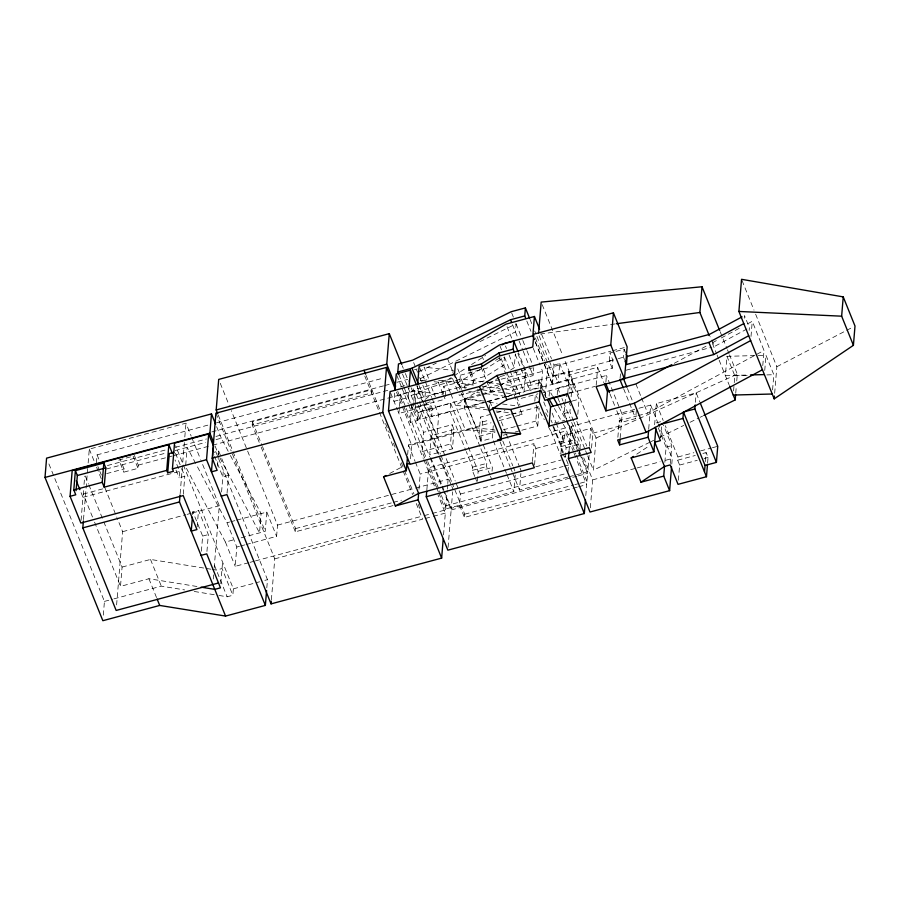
<?xml version="1.0" encoding="UTF-8"?>
<svg xmlns="http://www.w3.org/2000/svg" width="900" height="900" viewBox="0 0 900 900"><rect width="100%" height="100%" fill="white"/><g stroke="black" fill="none" stroke-linecap="round" stroke-linejoin="round"><path stroke-width="0.67" stroke-dasharray="4.5 3.38" d="M81.079 520.324L82.969 497.306L80.404 490.95M92.486 517.005L83.239 494.089L83.576 489.96M84.026 484.447L84.712 476.179M83.498 519.615L87.244 474.109M87.356 472.714L87.694 468.551M88.155 463.005L89.291 449.111L185.951 423.18L191.171 436.084M96.424 462.892L97.087 454.86L209.678 424.654M103.309 615.184L104.434 601.403L48.161 462.06M134.359 455.411L138.285 465.12L138.015 468.338L123.806 472.151L124.065 468.934L120.15 459.225M116.606 604.935L122.636 531.675L117.427 518.771M196.942 586.485L148.928 578.734L120.499 586.361L122.085 567.067L103.972 522.225M181.699 468.619L184.792 476.28L179.1 477.81L179.629 471.375L175.016 459.934M180.157 493.661L184.365 442.53M184.815 437.006L185.951 423.18M183.319 494.19L184.792 476.28M192.611 514.553L192.836 511.796L198.518 510.277L208.328 534.555L206.854 552.465M197.156 526.815L198.518 510.277M201.398 551.239L202.635 536.085L192.836 511.796M217.463 466.189L218.261 456.548M218.374 455.164L218.711 451.035L213.03 452.565L214.054 455.119M213.278 579.004L213.615 574.864M214.178 567.979L219.296 505.744L201.06 460.586M221.58 491.996L223.357 470.407M227.047 493.234L228.521 475.312L218.711 451.035M220.804 583.706L222.581 562.118M218.925 595.451L227.149 596.79L232.841 595.26L233.37 588.825L175.579 445.725M248.715 562.702L235.215 566.325L236.801 547.031L227.002 522.754L196.312 464.647M252.203 424.969L252.461 421.751L371.869 389.723L371.599 392.94L252.203 424.969L260.618 445.815M241.155 537.817L265.219 531.36L266.805 512.077L236.183 520.29M266.816 587.801L267.48 579.679L215.1 449.966M271.395 599.783L274.759 558.855L231.683 452.194M246.094 544.545L276.604 536.355L277.526 525.105L231.3 410.636M393.041 505.598L295.346 531.81L295.605 528.592L262.463 446.512M394.673 393.12L393.998 401.321L408.218 397.507L408.994 387.945M399.353 407.947L398.902 413.46L413.111 409.646L413.685 402.761M399.465 406.575L400.489 394.166L414.697 390.353L440.404 453.994M407.655 454.624L408.454 444.971L491.029 422.82M414.146 402.817L418.072 412.526L417.409 420.559L410.299 422.471L411.772 404.561M413.798 401.377L414.697 390.353M410.512 458.809L411.649 445.027L397.924 411.03M419.996 419.389L420.66 411.356L450.686 403.29L450.022 411.334L419.996 419.389L415.091 407.25L415.755 399.206L445.781 391.151L443.824 386.303L458.032 382.489L437.254 380.205M432.022 398.228L438.728 414.844L436.882 437.344L417.274 388.789L417.488 386.134M422.809 385.245L425.419 391.714L424.755 399.757L430.706 395.01L460.564 387L467.438 387.911M418.973 489.274L420.221 474.109L415.609 462.713M436.466 487.147L422.066 451.609L423.652 432.315L411.885 403.178M429.975 401.794L416.104 407.666L430.324 403.853L429.66 411.896L435.611 407.149L465.469 399.15L483.345 401.501M486.113 402.131L431.629 416.745L432.281 408.713L430.324 403.853M426.848 489.848L428.659 467.798L565.121 431.19L573.536 452.036M454.05 429.548L431.303 435.645L429.716 454.939L452.464 448.841L454.05 429.548L452.081 424.688L423.652 432.315M212.636 445.174L414.056 391.14L443.16 394.335L443.824 386.303M445.343 396.517L445.781 391.151M457.38 390.521L452.475 378.382L452.801 374.366M452.914 373.027L453.139 370.35L424.035 367.144L428.929 379.294L420.795 381.476M452.464 448.841L450.495 443.981L452.081 424.688M441.394 495.473L445.59 505.856L445.331 509.074L459.54 505.26L460.463 494.01L455.726 482.276M443.543 534.926L445.331 513.101L437.985 494.887M432.225 513.472L445.601 509.884L447.199 490.444M447.311 489.06L447.66 484.897M447.772 483.502L448.11 479.34L438.784 456.244M470.959 372.15L473.895 379.429L473.636 382.646L459.416 386.46L460.35 375.21L456.907 366.705M448.076 547.38L451.159 509.963L443.835 491.839M515.194 475.043L513.832 491.58L451.282 508.354L452.644 491.827M479.97 446.479L464.243 407.52L464.906 399.476L480.994 395.168M577.294 487.125L464.445 517.399L464.704 514.192L452.464 483.863M474.761 476.46L472.309 470.396L472.579 467.179L466.279 451.598M493.279 425.756L492.266 438.154L480.892 441.214L478.924 436.354L480.51 417.06L489.994 414.517M477.315 481.286L478.136 471.285L450.686 403.29M480.892 441.214L482.479 421.92L480.51 417.06M489.375 409.489L490.016 401.771L487.305 401.434M489.96 475.076L486.529 466.582L486.787 463.365L480.499 447.784M492.053 471.218L492.356 467.471L483.03 444.375M460.35 375.21L486.877 368.089L504.461 357.075L503.809 365.119L486.214 376.121L473.895 379.429M479.925 341.629L516.094 323.854L515.43 331.886L416.914 380.329M510.694 369.945L514.215 367.684L515.351 353.902M505.946 392.985L515.576 394.256L516.229 386.213L502.481 384.401M507.78 396.315L524.025 391.961L525.611 372.668L523.541 367.56M567.686 477.135L519.525 490.05L520.875 473.512M625.635 352.834L624.173 349.189L609.952 353.002L612.9 360.281L612.236 368.325L529.785 390.442L530.449 382.399L518.467 352.733M499.556 384.593L533.081 375.593L533.734 367.56M534.803 401.243L535.354 394.549L537.413 398.194M502.447 389.407L538.639 379.699L537.986 387.731L504.461 396.731M532.462 461.52L533.936 443.61L420.221 474.109M521.831 430.223L537.75 425.959L535.793 421.099L537.142 404.561M540.225 389.452L540.799 382.556L512.37 390.184L505.485 389.284M534.544 464.996L535.894 448.459L533.936 443.61M537.75 425.959L539.224 408.037M541.091 389.239L542.565 371.317L540.495 366.21M545.243 396.135L547.538 368.179L544.995 361.879M549.124 396.09L549.562 390.735L552.308 395.595M552.859 375.885L568.496 371.689L567.832 379.733L552.195 383.918L552.859 375.885L534.724 330.986M554.04 365.04L559.721 363.521L558.135 382.804L552.454 384.334L554.04 365.04L551.97 359.933M568.496 371.689L573.401 383.827L557.764 388.024L557.1 396.067L559.699 402.491M562.725 452.869L560.273 446.794L560.531 443.588L552.668 424.103M560.891 453.892L562.365 435.983L590.794 428.355L592.762 433.204L591.514 448.369M578.34 448.436L564.221 413.471L564.896 405.202M565.009 403.83L565.582 396.934M567.754 392.85L569.227 374.929L597.656 367.301L603.855 382.635M535.894 448.459L564.334 440.831L565.121 431.19M556.256 423.315L566.1 447.683L565.178 458.944L563.209 454.084M573.57 421.009L569.903 411.941L570.352 406.44M571.151 396.787L571.489 392.659L559.721 363.521M568.822 392.918L572.738 391.871L573.401 383.827M569.002 451.609L571.072 426.442L637.189 408.713M567.956 471.724L568.507 465.03L564.851 455.996M577.913 451.485L574.481 442.98L574.751 439.774L566.966 420.491M577.789 414.371L579.038 399.218L569.227 374.929M579.488 453.87L579.803 450.124M579.904 448.875L580.309 443.869L570.352 419.197M589.331 446.265L590.794 428.355M585.788 495.63L586.699 484.605L576.169 458.55M580.241 483.199L586.957 481.387L587.621 473.355L578.149 449.899M569.025 476.775L587.756 471.746L589.106 455.209M596.183 385.223L597.656 367.301M590.344 507.825L592.65 479.869L583.178 456.412M649.89 442.215L593.438 470.216L596.081 438.075L564.705 360.371M605.88 382.174L606.431 375.48L543.105 392.468M612.236 368.325L609.289 361.035L609.952 353.002M620.089 378.36L620.64 371.666M624.488 359.651L623.509 357.221L624.173 349.189M617.873 437.254L619.234 420.728L636.829 416.002M620.168 437.985L621.191 425.576L619.234 420.728M636.334 410.512L635.67 418.556L621.45 422.37L622.114 414.326L606.431 375.48M648.72 428.861L650.678 405.09L638.539 408.353M654.626 424.744L656.359 403.571L696.161 392.884L699.851 402.007M660.623 437.884L661.534 426.859M664.852 462.319L666.101 447.154L657.326 425.43M670.32 463.545L671.783 445.635L663.536 425.183M671.794 464.108L672.255 458.505L658.575 424.631M678.386 480.218L679.635 465.053L677.666 460.204L677.936 456.986L665.303 425.711M695.396 402.266L696.161 392.884M705.364 461.576L706.106 452.576L702.045 453.668M707.614 462.938L708.064 457.425L706.106 452.576M772.582 389.88L773.831 374.715L765.99 355.298L726.975 356.321L725.389 375.615L747.675 375.03M733.579 390.904L734.141 384.019M734.254 382.635L734.816 375.75L726.975 356.321M735.75 393.131L736.312 386.359M736.751 380.947L737.314 374.175L729.518 354.892M744.244 318.24L744.469 315.551L749.374 327.701L749.149 330.379M751.005 336.454L752.254 321.3L746.066 324.63M762.773 365.591L764.021 350.438L752.254 321.3M764.741 370.451L765.99 355.298M774.664 393.277L776.846 366.716L754.526 311.434M636.773 454.162L649.102 445.916M417.274 388.789L445.702 381.161L452.745 376.627M453.915 375.874L466.841 367.571M471.532 364.545L485.629 355.478M481.343 388.822L455.501 405.439L485.91 407.655M482.512 388.069L501.3 375.986M481.567 393.975L490.86 391.478L499.061 386.348M500.243 385.605L508.444 380.475L542.565 371.317M481.207 368.831L457.358 382.939L476.606 385.47M495.529 360.371L500.299 357.559M389.711 473.501L403.189 466.245M674.269 363.296L707.692 345.296M712.643 342.63L716.355 340.627M721.305 337.961L741.116 327.296M746.966 328.995L714.465 346.489L710.539 336.78M638.179 415.642L647.663 413.1L764.021 350.438M776.846 366.716L852.514 327.319M651.139 441.596L653.659 440.348M659.925 437.243L683.764 425.407M690.03 422.303L698.816 417.949M700.065 417.319L702.574 416.081M418.826 371.678L436.286 363.094M596.081 438.075L737.314 374.175M483.233 381.87L461.228 378.968L431.37 386.978L411.21 395.527L425.419 391.714M216.461 422.831L383.332 378.067M414.529 369.697L417.251 368.966M211.792 431.944L383.468 385.886M384.817 385.526L391.579 383.715M396.99 382.264L407.801 379.361M130.534 456.896L118.901 460.012L123.806 472.151M107.415 465.548L167.107 449.527M175.241 447.345L206.449 438.975M215.944 436.433L389.588 389.846M400.444 386.933L405.866 385.47M106.369 469.024L166.972 452.767M175.05 450.596L205.537 442.418M216.034 439.605L221.287 438.188L229.77 454.264M434.104 381.735L438.255 382.196L452.475 378.382M106.672 473.603L124.065 468.934M138.285 465.12L166.669 457.504M168.019 457.144L172.08 456.053M173.43 455.692L211.286 445.534M484.132 380.869L460.001 387.338L455.096 375.199M500.22 376.549L506.925 374.749M513.63 372.949L532.395 367.92M487.699 382.838L499.882 379.575M501.244 379.204L525.611 372.668M547.538 368.179L610.954 351.157M612.304 350.798L625.793 347.175M83.239 494.089L104.782 488.317M415.091 407.25L445.118 399.195L443.655 395.55M478.103 390.341L459.338 395.381L457.864 391.736M479.452 389.981L498.218 384.952M82.969 497.306L179.629 471.375M495.022 430.076L476.089 427.736L464.321 398.599L480.24 394.324M482.332 394.808L501.098 389.767M609.289 361.035L617.051 358.954M618.334 358.616L623.509 357.221M418.072 412.526L432.281 408.713M530.449 382.399L612.9 360.281M464.243 407.52L503.123 397.091M487.474 401.771L506.419 396.686M228.521 475.312L222.829 476.843L214.571 456.39M521.134 398.363L537.93 393.851M626.006 370.226L711.776 347.209M496.755 412.706L504.877 410.524M569.216 393.322L594.934 386.415M482.479 421.92L490.061 419.884M510.142 414.495L499.534 417.341L505.845 432.979M511.47 414.135L539.336 406.665M499.151 420.637L514.046 416.644M515.408 416.284L522.169 414.473L512.37 390.184M572.265 401.029L579.038 399.218M411.649 445.027L476.089 427.736M122.636 531.675L185.726 514.744M187.076 514.384L191.104 513.304M192.442 512.944L219.296 505.744M422.066 451.609L450.495 443.981M478.924 436.354L495.169 432M503.303 429.817L515.486 426.544M516.836 426.184L535.793 421.099M564.221 413.471L569.903 411.941M503.257 435.206L507.24 434.137M515.194 432.011L520.504 430.582M554.423 423.056L564.75 420.277M548.426 426.915L551.171 431.786L565.391 427.973L575.91 454.027M622.114 414.326L635.04 410.861M227.002 522.754L229.624 522.045M230.929 521.696L234.866 520.639M202.635 536.085L208.328 534.555M592.762 433.204L621.191 425.576M472.579 467.179L486.787 463.365M560.531 443.588L574.751 439.774M472.309 470.396L486.529 466.582M560.273 446.794L574.481 442.98M656.291 422.876L661.984 421.346M277.526 525.105L414.27 488.419M415.62 488.059L448.11 479.34M478.136 471.285L492.356 467.471M566.1 447.683L580.309 443.869M122.085 567.067L150.514 559.44L210.881 569.194M195.66 463.421L187.166 447.345L185.58 466.639L225.416 542.048L235.912 539.224M295.605 528.592L391.95 502.751M393.3 502.38L401.445 500.197M236.801 547.031L239.456 546.322M240.784 545.962L244.766 544.894M535.793 466.819L561.161 460.012M460.463 494.01L563.096 466.481M564.446 466.11L568.507 465.03M445.59 505.856L566.494 473.423M666.101 447.154L671.783 445.635M104.434 601.403L112.556 599.231M113.918 598.871L161.303 586.159L184.624 589.916M250.065 562.342L254.115 561.251M255.465 560.891L422.854 515.981M424.192 515.621L430.886 513.832M451.159 509.963L571.41 477.709M572.76 477.338L576.81 476.257M578.16 475.886L587.621 473.355M274.759 558.855L422.595 519.199L415.789 502.369M425.272 518.479L431.955 516.69M433.294 516.33L445.331 513.101M464.704 514.192L573.525 484.999M574.864 484.639L578.903 483.559M592.65 479.869L635.816 468.281M637.166 467.921L660.105 461.767M665.505 460.316L672.255 458.505M677.936 456.986L693.855 452.711M700.492 450.934L711.101 448.088M712.429 447.728L717.739 446.31M578.633 486.765L586.699 484.605M677.666 460.204L695.273 455.479M679.635 465.053L697.23 460.339M704.002 458.516L708.064 457.425M233.37 588.825L259.605 581.794M264.859 580.376L267.48 579.679M615.038 323.933L538.526 334.249L548.854 359.809M734.816 375.75L748.755 375.379M766.867 374.906L773.831 374.715M494.325 431.843L465.311 429.716L450.866 393.941M420.244 380.216L423.011 380.52M464.321 398.599L485.955 401.265M488.723 382.59L501.109 384.221M482.108 386.201L499.984 388.553M477.067 389.183L481.196 389.723M482.569 389.902L504.574 392.805M468.877 391.466L479.88 392.918M485.381 393.649L503.257 396M504.63 396.18L510.131 396.911M488.846 402.221L497.093 403.312M502.594 404.044L517.725 406.035M487.789 409.939L467.156 407.216L460.451 390.6M496.046 411.019L522.169 414.473M212.254 569.408L216.371 570.071L222.053 568.553L232.841 595.26M194.22 591.469L217.553 595.238M558.495 406.553L566.044 419.94L577.62 448.594M554.4 408.499L562.635 423.101M563.321 424.327L565.391 427.973M545.648 412.796L547.717 416.452M536.062 405.011L544.309 419.614M230.422 455.501L261.113 513.596L259.526 532.89L219.701 457.481M742.061 280.586L754.009 310.151M720.18 331.751L726.93 348.469M727.447 349.751L729 353.61M712.384 343.406L716.546 353.711M717.064 355.005L718.627 358.864M719.145 360.157L729.045 384.683M656.359 403.571L663.199 420.502M650.678 405.09L658.046 423.338M635.895 383.963L641.014 396.63M641.52 397.89L647.663 413.1M627.435 388.496L632.666 401.445M623.644 388.766L635.67 418.556M609.952 393.874L614.655 405.529M616.748 410.715L621.45 422.37M542.216 304.684L562.613 355.185M567.832 379.733L572.738 391.871M541.654 334.373L551.452 358.65M565.808 394.178L566.854 396.776M569.464 403.245L570.51 405.832M576.788 421.38L586.721 445.984M549.36 361.08L558.135 382.804M574.087 422.303L585.067 449.505M585.596 450.799L587.16 454.68M587.689 455.974L593.438 470.216M530.066 319.444L532.136 324.574M557.764 388.024L559.856 393.221M561.96 398.419L563.006 401.017M563.524 402.311L569.824 417.892M535.342 337.961L544.489 360.619M571.072 426.442L580.016 448.594M535.421 342.157L552.454 384.334M578.857 449.73L587.756 471.746M526.815 321.064L530.955 331.324M535.106 341.595L543.904 363.397M544.421 364.68L552.195 383.918M560.216 403.774L566.438 419.197M578.408 452.7L579.386 455.13M533.273 348.322L539.977 364.928M576.439 455.332L586.957 481.387M574.065 453.341L575.64 457.245M540.799 382.556L546.986 397.89M562.365 435.983L564.334 440.831M511.673 312.93L513.641 317.779M516.094 323.854L522.315 339.277M522.832 340.56L526.466 349.56M526.995 350.843L533.216 366.277M538.639 379.699L545.895 397.654M552.116 413.055L555.739 422.032M512.483 324.608L518.546 339.604M519.064 340.886L522.697 349.886M523.215 351.169L529.965 367.886M530.483 369.169L533.081 375.593M543.746 402.019L547.942 412.414M551.092 420.21L552.139 422.798M552.87 426.33L564.334 454.702M551.171 431.786L560.025 453.713M507.026 326.666L512.19 339.446M517.871 353.498L523.024 366.277M515.205 354.319L529.785 390.442M505.44 345.96L506.475 348.514M509.051 354.904L514.215 367.684M515.25 370.238L524.025 391.961M500.051 346.151L501.525 349.796M504.461 357.075L509.58 369.754M510.098 371.014L519.66 394.718M500.861 357.829L506.363 371.452M506.88 372.724L515.576 394.256M516.555 396.686L519.986 405.18M498.634 356.197L508.444 380.475M482.468 357.165L483.446 359.584M483.277 368.843L486.214 376.121M481.05 367.2L486.214 379.98M486.731 381.251L490.86 391.478M506.374 434.284L519.525 466.853M520.054 468.157L521.1 470.756M490.016 401.771L491.546 405.574M502.796 441.022L512.786 465.772M513.315 467.077L514.89 470.981M500.051 441.844L510.053 466.605M510.57 467.899L512.156 471.814M512.685 473.119L519.525 490.05M469.71 372.938L473.636 382.646M493.312 440.764L504.36 468.124M504.889 469.429L506.464 473.332M506.993 474.637L513.832 491.58M461.228 378.968L465.142 388.676M460.564 387L461.543 389.43M462.037 390.645L465.469 399.15M464.906 399.476L482.512 443.093M454.522 374.321L459.416 386.46M447.548 358.65L459.934 389.329M490.455 476.291L491.434 478.721M445.702 381.161L450.349 392.659M438.255 382.196L443.16 394.335M450.022 411.334L465.761 450.293M475.256 477.675L476.73 481.32M431.37 386.978L435.296 396.686M419.636 367.56L424.8 380.34M425.317 381.611L431.696 397.44M413.651 362.576L417.577 372.285M419.67 377.471L422.28 383.94M419.006 385.504L431.629 416.745M416.779 385.819L422.044 398.858M422.561 400.162L455.197 480.971M440.921 455.287L451.935 482.569M413.077 388.71L414.056 391.14M459.54 505.26L464.445 517.399M431.303 435.645L439.718 456.491M440.246 457.796L451.294 485.156M451.822 486.461L452.869 489.071M402.255 365.794L403.29 368.359M405.371 373.5L408.488 381.218M411.086 387.641L417.713 404.066M418.207 405.281L438.266 454.961M402.536 374.062L407.632 386.685M408.15 387.956L413.662 401.603M408.218 397.507L411.154 404.786M411.649 406.001L413.111 409.646M398.835 374.558L403.47 386.055M403.988 387.338L410.186 402.671M410.704 403.954L417.409 420.559M430.762 457.549L441.821 484.909M442.339 486.202L443.925 490.118M444.442 491.423L451.282 508.354M396.765 375.289L401.479 386.944M401.996 388.238L408.274 403.774M408.791 405.067L429.716 456.874M430.234 458.168L443.306 490.545M400.489 394.166L405.731 407.16M406.26 408.454L427.23 460.406M427.759 461.7L440.876 494.168M397.755 391.387L410.299 422.471M436.714 487.868L438.277 491.749M438.806 493.043L445.601 509.884M396.484 392.13L423.27 458.46M423.799 459.765L434.835 487.08M390.566 392.816L397.429 409.815M408.454 444.971L415.103 461.441M366.12 375.48L380.284 410.569M385.549 423.596L389.228 432.72M393.435 443.137L396.067 449.651M401.332 462.679L403.965 469.204M404.494 470.498L413.955 493.954M418.151 504.326L420.761 510.806M364.804 376.099L378.968 411.176M379.496 412.481L402.649 469.811M403.178 471.105L412.639 494.561M252.461 421.751L261.934 445.207M261.146 447.12L295.346 531.81M220.275 383.321L229.208 405.428M266.805 512.077L276.604 536.355M218.273 415.125L265.219 531.36M215.921 413.179L231.154 450.9M216.641 426.69L221.287 438.188M215.055 445.984L218.666 454.928M191.689 437.377L200.542 459.304M225.416 542.048L235.215 566.325M175.5 453.274L181.181 467.336M176.006 470.137L179.1 477.81M214.403 565.222L227.149 596.79M133.121 456.199L138.015 468.338M150.514 559.44L161.303 586.159M148.928 578.734L156.634 597.814M97.087 454.86L99.529 460.935M97.897 466.537L99.36 470.183M99.855 471.397L101.329 475.043M89.291 449.111L94.5 462.015M96.581 467.179L101.272 478.789M104.918 487.811L116.899 517.477M85.309 476.021L88.346 483.525M88.864 484.819L103.455 520.942M94.579 522.169L120.499 586.361"/><path stroke-width="1.35" d="M266.591 590.501L265.365 605.396L225.562 616.072L159.716 605.441L102.847 620.696L45 477.439L46.586 458.145L211.477 413.91L215.606 424.136M192.375 517.309L191.25 531.09L196.931 529.571L183.206 495.574L80.854 523.035L70.076 496.316L72.18 470.599L168.851 444.668L172.44 453.566M70.076 496.316L75.758 494.798L73.8 489.938L75.386 470.644L103.815 463.016L105.772 467.876L104.186 487.17L166.736 470.385L168.851 444.668M76.095 490.657L77.344 475.504L75.386 470.644M218.509 582.986L116.156 610.447L82.823 527.884L83.385 520.999M104.186 487.17L102.229 482.31L103.815 463.016M213.131 451.271L213.547 446.13L208.654 433.991L174.532 443.137L172.417 468.866L173.396 471.296L167.715 472.815L169.301 453.521L173.846 452.306M225.562 616.072L179.482 501.952L180.045 495.045M265.365 605.396L206.539 459.709L208.654 433.991M213.502 442.147L209.891 433.204L211.477 413.91M212.794 455.321L211.444 471.848L217.125 470.329L212.22 458.19L215.921 413.179L386.505 367.414L395.438 389.52M217.755 413.831L216.191 409.961L218.7 379.418L389.284 333.652L401.738 364.5M443.205 539.01L441.641 558.113L271.058 603.877L271.282 601.144M409.567 463.545L406.868 464.265L418.635 493.402L418.106 499.838L395.359 505.935L383.591 476.798L406.339 470.7L382.804 412.425L386.505 367.414M395.662 386.213L386.764 364.196L389.284 333.652M492.57 408.105L501.772 430.909L501.041 439.909L410.062 464.31L388.485 410.895L390.071 391.601L454.522 374.321L455.445 363.06L481.973 355.95L499.567 344.936L513.776 341.123L517.95 351.45M394.897 390.386L396.248 373.995L410.456 370.181L416.25 384.514M398.835 374.558L397.8 372.004L398.464 363.96L412.673 360.146L511.189 311.715L525.398 307.901L529.549 318.161M409.106 386.572L410.456 370.181M406.339 470.7L407.43 457.38M417.6 384.817L419.119 366.277L447.548 358.65L506.002 324.113L534.431 316.485L539.584 329.265M585.45 499.759L584.314 513.54L447.851 550.159L426.274 496.733L426.735 491.22M513.776 341.123L513.113 349.166L498.904 352.98L481.32 363.983L469.001 367.29L468.731 370.507L481.05 367.2L498.634 356.197L532.755 347.04L533.812 334.181L613.418 312.829L627.143 346.815L624.499 378.968L596.07 386.595L605.88 410.873L634.309 403.245L750.668 340.594M525.78 318.499L524.745 315.934L525.398 307.901M534.386 339.604L532.845 335.767L534.431 316.485M538.639 332.854L541.17 302.096L702.011 286.762L719.663 330.469M489.274 410.771L506.858 399.769L540.979 390.611L544.894 400.32L567.641 394.223L577.451 418.5L549.011 426.127L539.212 401.85L540.113 390.825M549.011 426.127L550.597 406.845L547.504 399.173M671.558 466.897L669.611 490.657L590.006 512.021L568.429 458.595L569.002 451.609M624.499 378.968L610.774 344.97L613.418 312.829M605.88 410.873L607.466 391.59L604.361 383.918M648.607 430.256L648.034 437.243L619.605 444.87L620.055 439.358M743.805 323.595L708.896 342.394L626.445 364.511L627.109 356.468L626.13 354.049M655.009 427.286L660.398 440.64L654.705 442.17L664.515 466.447L663.727 476.089L640.98 482.197L631.17 457.909L653.918 451.811L655.841 428.389M640.98 482.197L664.515 466.447L670.207 464.918L678.049 484.346L706.477 476.719L682.942 418.444L683.471 412.02L694.845 408.96L695.171 404.944M709.256 335.678L699.896 312.48L702.011 286.762M704.52 471.859L705.049 465.435L683.471 412.02M706.477 476.719L707.501 464.321M705.049 465.435L716.411 462.386L717.739 446.31L700.38 403.312M738.9 311.456L741.544 279.304L843.232 296.887L855 326.025L853.414 345.319L774.202 398.869L738.9 311.456L841.646 316.181L853.414 345.319M703.834 415.451L735.199 399.892L735.637 394.481M774.202 398.869L774.439 396.067M841.646 316.181L843.232 296.887M631.17 457.909L633.42 456.412M502.065 344.914L504.416 343.395L532.845 335.767M388.485 410.895L479.464 386.494L497.048 375.48L610.774 344.97M383.591 476.798L386.044 475.481M742.061 316.856L709.56 334.35L627.109 356.468M395.359 505.935L418.635 493.402L532.35 462.892L534.319 467.752L426.274 496.733M671.794 364.624L635.895 383.963L607.466 391.59M623.115 387.473L619.976 379.699L713.801 354.532L748.71 335.734M619.605 444.87L617.648 440.01L646.076 432.382L762.435 369.731M397.8 372.004L412.009 368.19L510.525 319.748L524.745 315.934M216.191 409.961L386.764 364.196M45 477.439L209.891 433.204M77.344 475.504L105.772 467.876M73.8 489.938L102.229 482.31M172.417 468.866L206.539 459.709M212.22 458.19L382.804 412.425M567.855 393.683L548.91 398.767L553.028 406.069M492.817 408.161L510.784 409.478L539.212 401.85M82.823 527.884L179.482 501.952M550.597 406.845L570.904 401.389M221.243 496.136L226.935 494.606L271.058 603.877M497.576 439.931L520.582 433.755L510.784 409.478M658.575 424.98L682.942 418.444M201.049 555.368L206.741 553.849L220.466 587.846L214.785 589.365L201.06 587.149M568.429 458.595L591.176 452.498L589.207 447.637L560.779 455.265L584.314 513.54M616.433 323.741L699.896 312.48M750.465 374.951L764.404 374.58M733.23 395.044L772.245 394.009M501.244 432.349L520.582 433.755M553.005 396.81L557.809 405.338M729.574 385.976L735.199 399.892M708.896 342.394L713.801 354.532M694.845 408.96L716.411 462.386M624.982 360.866L626.445 364.511M634.309 403.245L646.076 432.382M648.034 437.243L653.918 451.811M663.727 476.089L669.611 490.657M623.261 378.135L626.918 387.202M605.768 383.512L609.424 392.58M510.525 319.748L511.504 322.178M513.113 349.166L514.159 351.743M498.904 352.98L499.882 355.41M497.048 375.48L506.858 399.769M481.32 363.983L482.299 366.412M479.464 386.494L501.041 439.909M469.001 367.29L470.464 370.935M412.009 368.19L417.96 382.916M418.106 499.838L441.641 558.113M364.027 370.294L365.591 374.186M166.736 470.385L167.715 472.815M157.14 599.085L159.716 605.441M76.297 480.78L79.886 489.679"/></g></svg>
